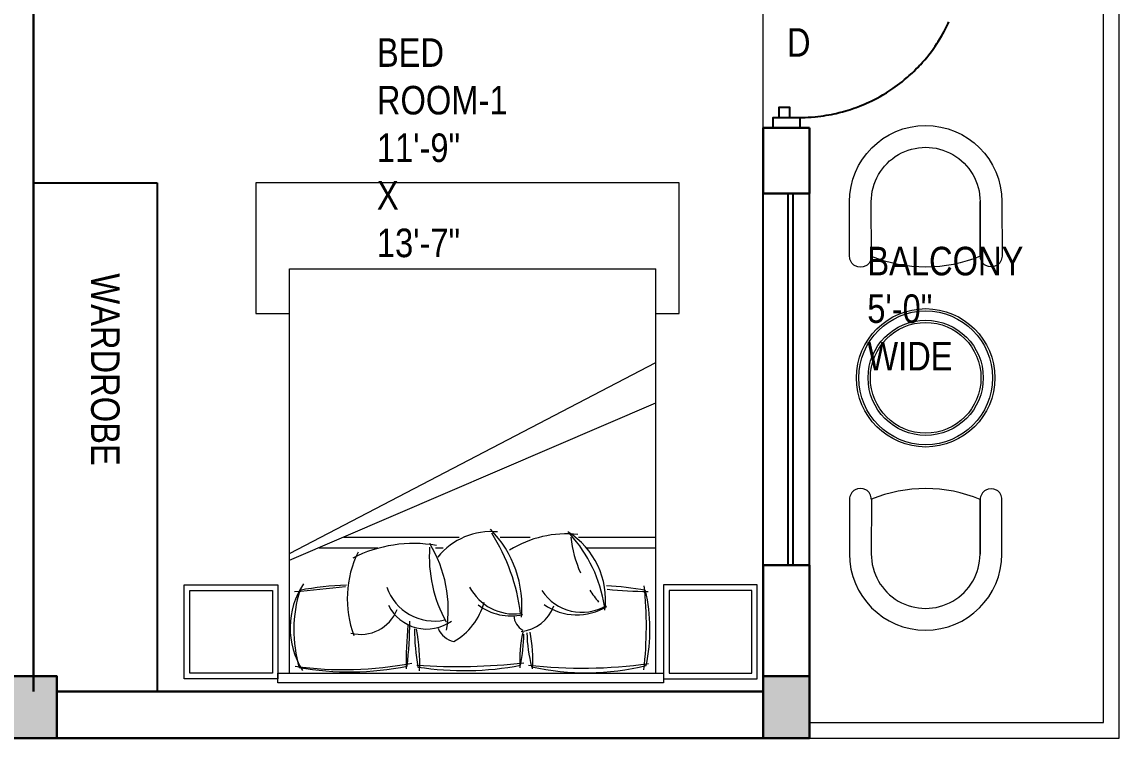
# Model space of a CAD drawing. Extents: x -454308 to 890911, y -14103 to 1343694.
# Drawn here: x 202066.2 to 202280, y 659524.8 to 659664.2 of the extents above; entities that cross this region are included whole.
import ezdxf

# ---------------------------------------------------------------- set-up
doc = ezdxf.new("R2010")
doc.units = 0
doc.header["$MEASUREMENT"] = 0
for name, color, linetype in [('A-Door', 144, 'Continuous'), ('cup', 126, 'Continuous'), ('railing', 162, 'Continuous'), ('WIN', 4, 'Continuous')]:
    doc.layers.add(name, color=color, linetype=linetype)
for name, color, linetype, lineweight in [('A-FURN', 35, 'Continuous', 5), ('A-Wall', 7, 'Continuous', 30), ('AR-FUR', 11, 'Continuous', 9), ('col', 232, 'Continuous', 30), ('Hatch Gris Claro', 9, 'Continuous', 9), ('sill', 32, 'Continuous', 25), ('TXT', 42, 'Continuous', 25)]:
    doc.layers.add(name, color=color, linetype=linetype, lineweight=lineweight)
doc.styles.get("Standard").update_dxf_attribs({"font": 'stylu.ttf', "height": 7})

# ---------------------------------------------------------------- blocks, each defined once
blk = doc.blocks.new('bed 111111')
at = {"layer": 'AR-FUR'}
for p, q in [((-0.8649, 1.3945), (-0.8649, -0.4997)), ((-0.8172, 1.3945), (-0.8649, 1.3945)), ((-0.8172, -0.4997), (-0.8172, 1.3945)), ((-0.2634, -0.4435), (0.5086, 1.3565)), ((-0.151, 0.5919), (-0.151, 0.7393)), ((-0.2018, 0.2738), (-0.2018, 0.3108)), ((-0.8649, -0.4997), (-0.8172, -0.4997))]:
    blk.add_line(p, q, dxfattribs=at)
at = {"layer": 'AR-FUR', "color": 251}
for p, q in [((-0.8172, 1.3565), (1.1658, 1.3565)), ((-0.231, -0.4435), (0.7065, 1.3565)), ((-0.2018, 1.016), (-0.2018, 1.3565)), ((-0.151, 0.9769), (-0.151, 1.3565)), ((1.1658, -0.4435), (1.1658, 1.3565)), ((-0.151, -0.177), (-0.151, 0.3896)), ((-0.2018, -0.2973), (-0.2018, -0.0096)), ((-0.8172, -0.4435), (1.1658, -0.4435))]:
    blk.add_line(p, q, dxfattribs=at)
at = {"layer": 'AR-FUR'}
for points in [[(-0.3849, 1.8545), (-0.3849, 1.3945), (-0.8449, 1.3945), (-0.8449, 1.8545)], [(-0.4126, 1.8268), (-0.4126, 1.4222), (-0.8172, 1.4222), (-0.8172, 1.8268)], [(-0.3849, -0.9597), (-0.3849, -0.4997), (-0.8449, -0.4997), (-0.8449, -0.9597)], [(-0.4126, -0.9319), (-0.4126, -0.5274), (-0.8172, -0.5274), (-0.8172, -0.9319)]]:
    blk.add_lwpolyline(points, close=True, dxfattribs=at)
at = {"layer": 'AR-FUR', "extrusion": (0, 0, -1)}
for centre, major_axis, start_param, end_param in [((0.4135, 1.0155), (0.8693, -0.8693), 2.135358, 2.596989), ((-0.6029, 0.4547), (-0.6168, -0.6168), 2.151233, 2.577546), ((-1.9428, 1.0262), (1.1008, -1.1008), 5.317309, 5.441753), ((-0.2479, 0.9685), (0.2006, -0.2006), 1.751453, 2.903235), ((-0.4597, 0.7123), (0.2807, -0.2807), 3.804818, 4.933588), ((-0.6654, 0.9181), (-0.3757, -0.3757), 3.823105, 4.483365), ((-0.4265, 0.678), (0.132, -0.132), 2.441833, 3.593049), ((-0.7629, 1.4252), (0.5216, -0.5216), 0.585091, 0.82334), ((-0.5998, 1.4582), (-0.5204, -0.5204), -0.757256, -0.529592), ((-0.5939, -0.2888), (-0.7054, -0.7054), 2.16954, 2.32419), ((-0.5288, 0.748), (0.0636, -0.0636), 0.857002, 1.830616), ((-0.2789, 0.642), (-0.1822, -0.1822), 0.120756, 1.023991), ((-0.4885, 0.16), (0.3807, -0.3807), 3.825535, 4.703193), ((0.6668, 0.4149), (-1.0409, -1.0409), 0.630608, 0.974387), ((-0.457, 0.546), (-0.2361, -0.2361), 3.827833, 4.821859), ((-0.3841, 0.2013), (-0.2284, -0.2284), 1.31402, 2.087383), ((-0.5579, 0.3869), (-0.076, -0.076), -0.407023, 0.572892), ((-0.3929, 0.2303), (0.1472, -0.1472), 1.241939, 2.981597), ((-0.5067, -0.2882), (0.4419, -0.4419), 3.766461, 4.474078), ((-0.8424, 0.1671), (-0.4675, -0.4675), 3.758339, 4.39729), ((-0.5994, 1.2063), (-0.7323, -0.7323), -0.784247, -0.602664), ((0.6231, -0.1482), (1.0143, -1.0143), 2.182404, 2.554333), ((-0.5854, -1.358), (1.0644, -1.0644), 3.795161, 3.941764), ((-0.4353, -0.0938), (-0.1358, -0.1358), 0.534678, 1.98218), ((-0.4521, 0.3531), (-0.3626, -0.3626), -1.247956, -0.42416), ((-1.8536, -0.1133), (-1.0388, -1.0388), 3.961011, 4.118365), ((-0.6065, 0.2399), (0.4681, -0.4681), 0.486234, 1.065936)]:
    blk.add_ellipse(centre, major_axis=major_axis, ratio=1, start_param=start_param, end_param=end_param, dxfattribs=at)
at = {"layer": 'AR-FUR', "color": 251, "extrusion": (0, 0, -1)}
for centre, major_axis, start_param, end_param in [((-0.5854, -0.6035), (1.3528, -1.3528), 3.814055, 4.030079), ((1.5625, 0.993), (-1.6658, -1.6658), 0.673847, 0.924545), ((1.5526, 1.3309), (-1.3927, -1.3927), 0.677, 0.778682), ((-0.2845, 0.9931), (-0.1657, -0.1657), -0.207552, 1.319983), ((-0.5866, 0.4458), (0.4702, -0.4702), 4.076, 4.671895), ((-0.0866, 1.5296), (0.42, -0.42), 1.362212, 1.484388), ((-0.0866, 1.5296), (0.42, -0.42), 0.892669, 1.199073), ((-0.7563, 0.0062), (0.5275, -0.5275), 3.872485, 4.116068), ((2.032, 0.3804), (-1.9923, -1.9923), 0.715059, 0.90208), ((-0.2783, 0.6613), (0.176, -0.176), 1.274089, 2.475678), ((-0.6338, -0.2362), (0.6602, -0.6602), 4.043868, 4.496311), ((-0.2465, 0.9031), (-0.4664, -0.4664), -0.857824, -0.280048), ((-0.3136, 0.269), (-0.1757, -0.1757), -0.450892, 0.994118), ((-0.7731, -0.7492), (-0.6687, -0.6687), 2.320508, 2.537901), ((0.9556, -0.1741), (1.2415, -1.2415), 2.218366, 2.546274), ((-0.8022, 3.0425), (-2.0599, -2.0599), -0.860991, -0.787253), ((11.1738, -1.4463), (8.2284, -8.2284), 2.444592, 2.466232), ((-0.5953, -0.0511), (-0.2749, -0.2749), -1.375906, -0.21834)]:
    blk.add_ellipse(centre, major_axis=major_axis, ratio=1, start_param=start_param, end_param=end_param, dxfattribs=at)
blk = doc.blocks.new('qeert')
at = {"layer": 'AR-FUR'}
blk.add_lwpolyline([(817.8551, -506.2448), (817.969, -506.2448), (817.969, -506.8852), (815.8898, -506.8852), (815.8898, -506.2448), (816.0552, -506.2448)], dxfattribs=at)
at = {"layer": 'AR-FUR', "rotation": 270}
blk.add_blockref('bed 111111', (816.4987, -505.2972), dxfattribs=at)
blk = doc.blocks.new('SINGLE CHAIR')
at = {"linetype": 'Continuous'}
for p, q in [((-8.18, 8.31), (-8.21, 20.12)), ((-3.46, 8.32), (-3.49, 20.13)), ((-3.49, 20.13), (-3.46, 8.32)), ((20.13, 20.19), (20.16, 8.38)), ((24.86, 20.2), (24.89, 8.39))]:
    blk.add_line(p, q, dxfattribs=at)
at = {"linetype": 'Continuous', "extrusion": (0, 0, -1)}
for centre, major_axis, start_param, end_param in [((-5.85, 20.13), (1.67, 1.67), 3.924598, 7.066191), ((8.39, -8.18), (-21.71, 21.71), 0.388215, 1.177797), ((22.5, 20.2), (1.67, 1.67), 3.924598, 7.066191), ((8.35, 8.35), (11.69, 11.69), 0.783006, 3.924598), ((8.35, 8.35), (-8.35, 8.35), 2.353802, 5.495395)]:
    blk.add_ellipse(centre, major_axis=major_axis, ratio=1, start_param=start_param, end_param=end_param, dxfattribs=at)
blk = doc.blocks.new('colummn')
at = {"layer": 'Hatch Gris Claro'}
blk.add_hatch(color=256, dxfattribs=at).paths.add_polyline_path([(154558.64, 675547.17), (154567.64, 675547.17), (154567.64, 675559.17), (154558.64, 675559.17)])
at = {"layer": 'col'}
blk.add_lwpolyline([(154558.64, 675547.17), (154567.64, 675547.17), (154567.64, 675559.17), (154558.64, 675559.17), (154558.64, 675547.17)], dxfattribs=at)
blk = doc.blocks.new('RERWRER')
at = {"layer": 'col'}
for p in [(8971.86, -2583.51), (9117.84, -2583.51)]:
    blk.add_blockref('colummn', p, dxfattribs=at)

msp = doc.modelspace()

# ---------------------------------------------------------------- linework, layer by layer
at = {"layer": 'A-Door'}
msp.add_lwpolyline([(202212.554, 659643.646), (202212.554, 659645.647), (202217.758, 659645.647), (202217.758, 659643.646), (202212.554, 659643.646), (202212.554, 659645.647), (202213.755, 659645.647), (202213.755, 659647.648), (202215.757, 659647.648), (202215.757, 659645.647), (202217.758, 659645.647), (202218.806, 659645.664), (202219.387, 659645.689), (202219.962, 659645.723), (202220.735, 659645.786), (202221.304, 659645.844), (202221.85, 659645.91), (202222.367, 659645.981), (202222.886, 659646.06), (202223.409, 659646.15), (202223.921, 659646.246), (202224.489, 659646.362), (202224.841, 659646.44), (202225.453, 659646.585), (202226.056, 659646.741), (202226.715, 659646.925), (202227.18, 659647.065), (202227.645, 659647.212), (202228.284, 659647.427), (202228.718, 659647.581), (202229.395, 659647.837), (202229.875, 659648.028), (202230.377, 659648.239), (202230.784, 659648.416), (202231.202, 659648.606), (202231.778, 659648.88), (202232.224, 659649.101), (202232.825, 659649.413), (202233.436, 659649.748), (202233.928, 659650.03), (202234.63, 659650.453), (202234.94, 659650.647), (202235.327, 659650.898), (202235.879, 659651.268), (202236.378, 659651.618), (202236.802, 659651.926), (202237.246, 659652.261), (202237.685, 659652.603), (202238.178, 659653.004), (202238.742, 659653.481), (202239.093, 659653.791), (202239.635, 659654.286), (202239.962, 659654.596), (202240.4, 659655.026), (202240.763, 659655.395), (202241.04, 659655.684), (202241.321, 659655.986), (202241.691, 659656.396), (202242.103, 659656.868), (202242.493, 659657.333), (202242.926, 659657.871), (202243.399, 659658.488), (202243.755, 659658.973), (202244.129, 659659.505), (202244.489, 659660.04), (202244.739, 659660.424), (202245.061, 659660.939), (202245.369, 659661.452), (202245.646, 659661.934), (202245.89, 659662.375), (202246.092, 659662.752), (202246.319, 659663.191), (202246.506, 659663.566), (202246.675, 659663.917), (202246.829, 659664.245)], dxfattribs=at)
at = {"layer": 'A-FURN'}
for radius in [13.473, 13.024, 11.227, 10.778]:
    msp.add_circle((202242.296, 659594.938), radius, dxfattribs=at)
at = {"layer": 'A-Wall'}
for p, q in [((202068.423, 659693.642), (202068.423, 659533.837)), ((202210.633, 659630.826), (202210.633, 659643.646)), ((202219.679, 659643.646), (202210.633, 659643.646)), ((202219.679, 659630.826), (202219.679, 659643.646)), ((202219.679, 659630.826), (202210.633, 659630.826)), ((202219.679, 659558.458), (202210.633, 659558.458)), ((202210.633, 659558.458), (202210.633, 659536.852)), ((202219.679, 659536.852), (202219.679, 659558.458)), ((202072.946, 659533.837), (202210.633, 659533.837)), ((202072.946, 659524.791), (202210.633, 659524.791))]:
    msp.add_line(p, q, dxfattribs=at)
at = {"layer": 'AR-FUR'}
msp.add_line((202210.633, 659643.646), (202210.633, 659679.83), dxfattribs=at)
at = {"layer": 'cup'}
for p, q in [((202068.423, 659632.889), (202092.545, 659632.889)), ((202092.545, 659632.889), (202092.545, 659533.837))]:
    msp.add_line(p, q, dxfattribs=at)
at = {"layer": 'railing', "lineweight": 0, "ltscale": 9}
for p, q in [((202279.986, 659524.791), (202279.986, 659696.657)), ((202276.97, 659527.806), (202276.97, 659693.642)), ((202219.679, 659527.806), (202276.97, 659527.806)), ((202219.679, 659524.791), (202279.986, 659524.791))]:
    msp.add_line(p, q, dxfattribs=at)
at = {"layer": 'sill'}
for p, q in [((202210.633, 659558.458), (202210.633, 659630.826)), ((202219.679, 659558.458), (202219.679, 659630.826))]:
    msp.add_line(p, q, dxfattribs=at)
at = {"layer": 'WIN'}
for p, q in [((202215.401, 659630.826), (202215.401, 659558.458)), ((202216.406, 659630.826), (202216.406, 659558.458))]:
    msp.add_line(p, q, dxfattribs=at)

# ---------------------------------------------------------------- block references
at = {"layer": 'A-FURN', "rotation": 180}
for name, p, xscale, yscale, zscale in [('SINGLE CHAIR', (202249.799, 659636.726), 0.8981812557030866, 0.8981812557030866, 0.8981812557030866), ('qeert', (169735.042, 639518.329), -39.68267040715955, 39.68267040715955, 39.68267040715955)]:
    msp.add_blockref(name, p, dxfattribs=dict(at, xscale=xscale, yscale=yscale, zscale=zscale))
at = {"layer": 'A-FURN', "xscale": -0.8981812557030866, "yscale": 0.8981812557030866, "zscale": 0.8981812557030866}
msp.add_blockref('SINGLE CHAIR', (202249.79, 659553.149), dxfattribs=at)
at = {"layer": 'col', "xscale": -1.005107596068917, "yscale": 1.005107596068917, "zscale": 1.005107596068917, "rotation": 180}
msp.add_blockref('RERWRER', (37698.155, 1335937.738), dxfattribs=at)

# ---------------------------------------------------------------- texts
at = {"layer": 'TXT', "lineweight": 25, "extrusion": (0, 0, -1), "insert": (202215.258, 659657.459), "char_height": 5.55712, "width": 0.19731, "attachment_point": 1, "text_direction": (1, 0, 0)}
msp.add_mtext('{\\fArial Narrow|b0|i0|c0|p34;D}', dxfattribs=at)
at = {"layer": 'TXT', "lineweight": 25, "char_height": 5.55712, "width": 0.19731, "attachment_point": 1}
for s, insert in [('{\\fArial Narrow|b0|i0|c0|p34; BED ROOM-1\\P 11\'-9" X 13\'-7"}', (202135.34, 659661.054)), ('{\\fArial Narrow|b0|i0|c0|p34;BALCONY\\P5\'-0" WIDE}', (202230.92, 659620.457))]:
    msp.add_mtext(s, dxfattribs=dict(at, insert=insert))
at = {"layer": 'TXT', "lineweight": 25, "insert": (202085.198, 659615.293), "char_height": 5.55712, "width": 17.61504, "attachment_point": 1, "rotation": 270}
msp.add_mtext('{\\fArial Narrow|b0|i0|c0|p34;WARDROBE}', dxfattribs=at)

doc.saveas('drawing.dxf')
